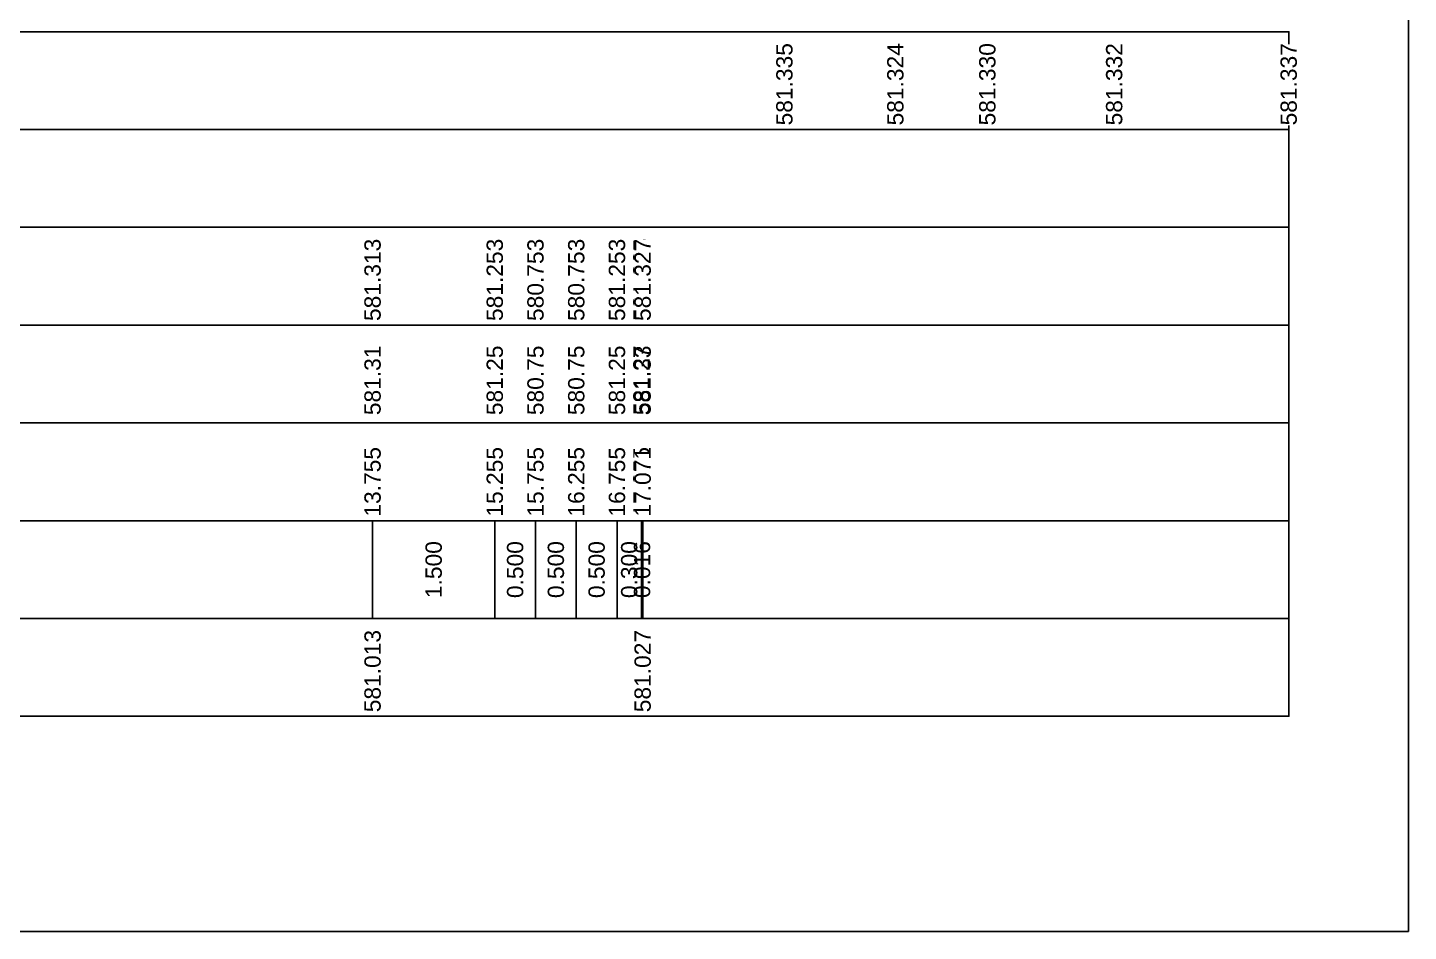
# Model space of a CAD drawing. Header units: millimetres. Extents: x 2762 to 3076, y 916 to 3305.
# Drawn here: x 2831.57 to 2848.52, y 1097.65 to 1108.73 of the extents above; entities that cross this region are included whole.
import ezdxf

# ---------------------------------------------------------------- set-up
doc = ezdxf.new("R2010")
doc.units = ezdxf.units.MM
doc.header["$LTSCALE"] = 2
doc.styles.add('C3D_Profil_Travers', font='romans.shx')

msp = doc.modelspace()

# ---------------------------------------------------------------- linework, layer by layer
at = {"color": 7, "linetype": 'Continuous', "lineweight": -3}
for p, q in [((2797.054, 1108.684), (2847.056, 1108.684)), ((2835.81, 1101.484), (2835.81, 1102.684)), ((2835.81, 1101.484), (2835.81, 1102.684)), ((2837.31, 1101.484), (2837.31, 1102.684)), ((2837.31, 1101.484), (2837.31, 1102.684)), ((2837.81, 1101.484), (2837.81, 1102.684)), ((2837.81, 1101.484), (2837.81, 1102.684)), ((2838.31, 1101.484), (2838.31, 1102.684)), ((2838.31, 1101.484), (2838.31, 1102.684)), ((2838.81, 1101.484), (2838.81, 1102.684)), ((2838.81, 1101.484), (2838.81, 1102.684)), ((2839.11, 1101.484), (2839.11, 1102.684)), ((2839.11, 1101.484), (2839.11, 1102.684)), ((2839.125, 1101.484), (2839.125, 1102.684))]:
    msp.add_line(p, q, dxfattribs=at)
for points in [[(2797.054, 1107.484), (2847.056, 1107.484), (2847.056, 1108.684), (2797.054, 1108.684)], [(2797.054, 1106.284), (2847.056, 1106.284), (2847.056, 1107.484), (2797.054, 1107.484)], [(2797.054, 1105.084), (2847.056, 1105.084), (2847.056, 1106.284), (2797.054, 1106.284)], [(2797.054, 1103.884), (2847.056, 1103.884), (2847.056, 1105.084), (2797.054, 1105.084)], [(2797.054, 1102.684), (2847.056, 1102.684), (2847.056, 1103.884), (2797.054, 1103.884)], [(2797.054, 1101.484), (2847.056, 1101.484), (2847.056, 1102.684), (2797.054, 1102.684)], [(2797.054, 1100.284), (2847.056, 1100.284), (2847.056, 1101.484), (2797.054, 1101.484)]]:
    msp.add_3dface(points, dxfattribs=at)

# ---------------------------------------------------------------- texts
at = {"color": 7, "linetype": 'Continuous', "lineweight": -3, "char_height": 0.2, "rotation": 90, "style": 'C3D_Profil_Travers'}
for s, insert, attachment_point in [('{\\fArial|b0|i0|c0|p34;581.31}', (2835.81, 1103.979), 4), ('{\\fArial|b0|i0|c0|p34;581.25}', (2837.31, 1103.979), 4), ('{\\fArial|b0|i0|c0|p34;580.75}', (2837.81, 1103.979), 4), ('{\\fArial|b0|i0|c0|p34;580.75}', (2838.31, 1103.979), 4), ('{\\fArial|b0|i0|c0|p34;581.25}', (2838.81, 1103.979), 4), ('{\\fArial|b0|i0|c0|p34;581.27}', (2839.11, 1103.979), 4), ('{\\fArial|b0|i0|c0|p34;581.33}', (2839.125, 1103.979), 4), ('{\\fArial|b0|i0|c0|p34;1.500}', (2836.56, 1102.084), 5), ('{\\fArial|b0|i0|c0|p34;0.500}', (2837.56, 1102.084), 5), ('{\\fArial|b0|i0|c0|p34;0.500}', (2838.06, 1102.084), 5), ('{\\fArial|b0|i0|c0|p34;0.500}', (2838.56, 1102.084), 5), ('{\\fArial|b0|i0|c0|p34;0.300}', (2838.96, 1102.084), 5), ('{\\fArial|b0|i0|c0|p34;0.016}', (2839.118, 1102.084), 5)]:
    msp.add_mtext(s, dxfattribs=dict(at, insert=insert, attachment_point=attachment_point))

# ---------------------------------------------------------------- next in the draw order: texts
at = {"color": 7, "linetype": 'Continuous', "lineweight": -3, "char_height": 0.2, "attachment_point": 4, "rotation": 90, "style": 'C3D_Profil_Travers', "bg_fill": 3, "box_fill_scale": 1.000375, "bg_fill_color": 256, "bg_fill_true_color": 13158600, "bg_fill_transparency": 0}
for s, insert, width in [('{\\fArial|b0|i0|c0|p34;581.335}', (2840.865, 1107.534), 0.99705), ('{\\fArial|b0|i0|c0|p34;581.324}', (2842.227, 1107.534), 0.99471), ('{\\fArial|b0|i0|c0|p34;581.330}', (2843.356, 1107.534), 0.99484), ('{\\fArial|b0|i0|c0|p34;581.332}', (2844.913, 1107.534), 0.99347), ('{\\fArial|b0|i0|c0|p34;581.337}', (2847.055, 1107.534), 0.99553), ('{\\fArial|b0|i0|c0|p34;581.313}', (2835.81, 1105.134), 0.99553), ('{\\fArial|b0|i0|c0|p34;581.253}', (2837.31, 1105.134), 0.99553), ('{\\fArial|b0|i0|c0|p34;580.753}', (2837.81, 1105.134), 0.99553), ('{\\fArial|b0|i0|c0|p34;580.753}', (2838.31, 1105.134), 0.99553), ('{\\fArial|b0|i0|c0|p34;581.253}', (2838.81, 1105.134), 0.99553), ('{\\fArial|b0|i0|c0|p34;581.265}', (2839.11, 1105.134), 0.99705), ('{\\fArial|b0|i0|c0|p34;\\C256;13.755}', (2835.81, 1102.734), 0.82109), ('{\\fArial|b0|i0|c0|p34;\\C256;15.255}', (2837.31, 1102.734), 0.82109), ('{\\fArial|b0|i0|c0|p34;\\C256;15.755}', (2837.81, 1102.734), 0.82109), ('{\\fArial|b0|i0|c0|p34;\\C256;16.255}', (2838.31, 1102.734), 0.82109), ('{\\fArial|b0|i0|c0|p34;\\C256;16.755}', (2838.81, 1102.734), 0.82109), ('{\\fArial|b0|i0|c0|p34;\\C256;17.055}', (2839.11, 1102.734), 0.82109), ('{\\fArial|b0|i0|c0|p34;581.013}', (2835.81, 1100.334), 0.99553), ('{\\fArial|b0|i0|c0|p34;581.027}', (2839.125, 1100.334), 0.99553)]:
    msp.add_mtext(s, dxfattribs=dict(at, insert=insert, width=width))

# ---------------------------------------------------------------- next in the draw order: texts
for s, insert, width in [('{\\fArial|b0|i0|c0|p34;581.327}', (2839.125, 1105.134), 0.99553), ('{\\fArial|b0|i0|c0|p34;\\C256;17.071}', (2839.125, 1102.734), 0.78058)]:
    msp.add_mtext(s, dxfattribs=dict(at, insert=insert, width=width))

# ---------------------------------------------------------------- next in the draw order: linework, layer by layer
msp.add_lwpolyline([(2789.624, 1127.145), (2848.523, 1127.145), (2848.523, 1097.645), (2789.624, 1097.645)], close=True)

doc.saveas('drawing.dxf')
